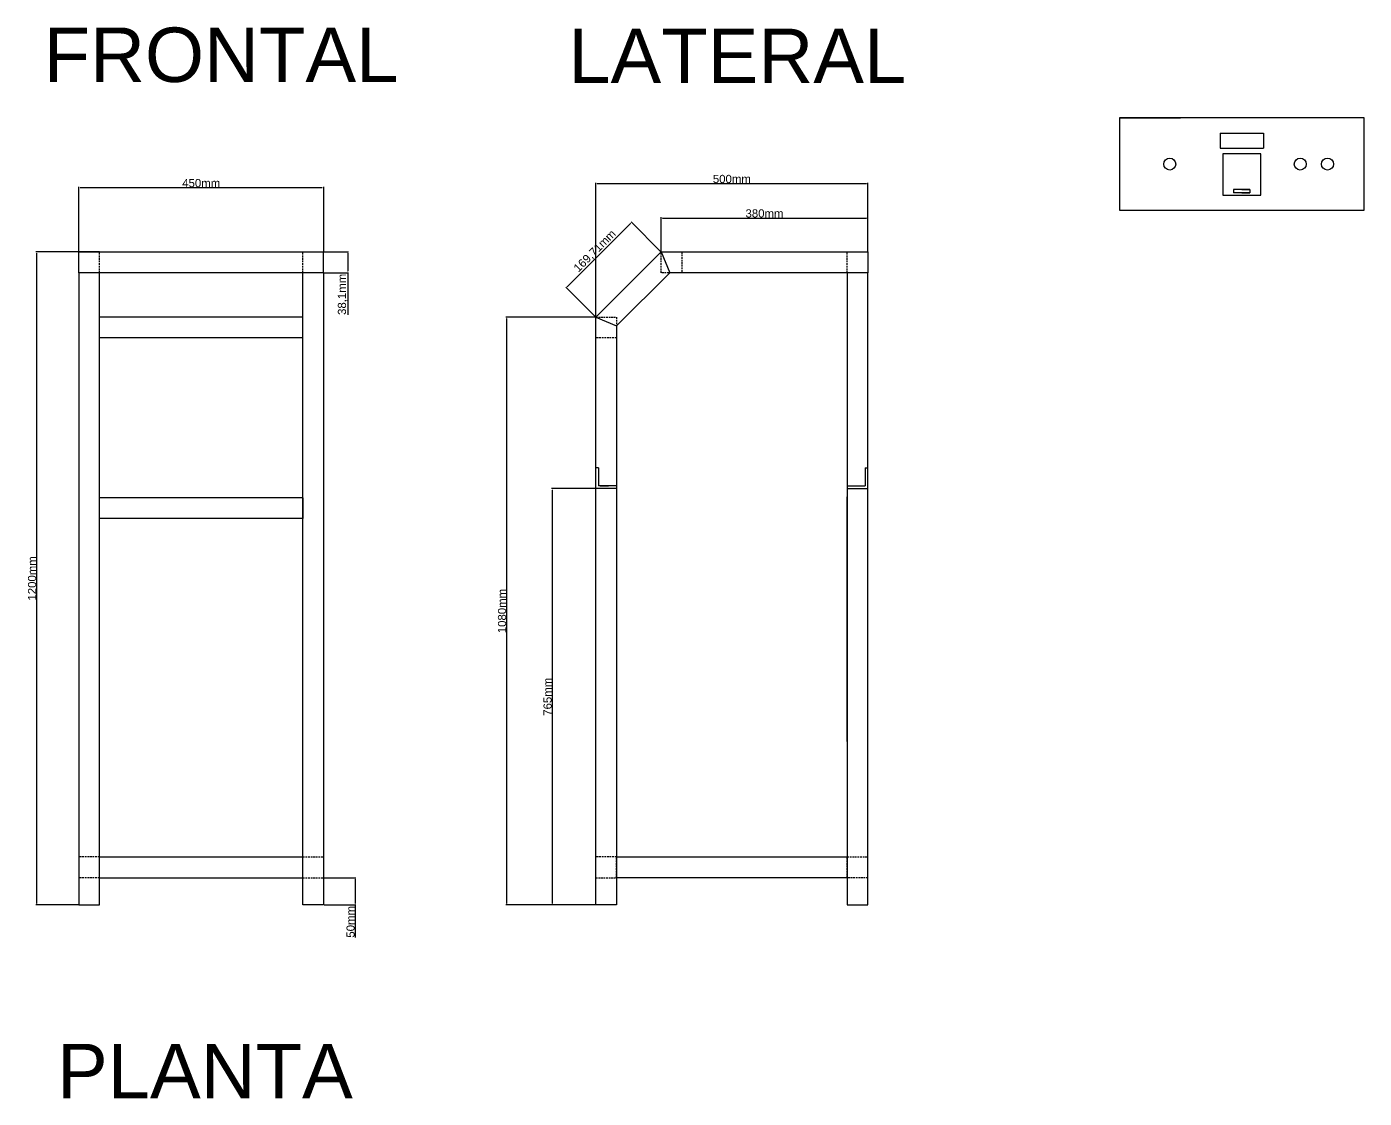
# Model space of a CAD drawing. Header units: centimetres. Extents: x -4347 to 28631, y 41590 to 109107.
# Drawn here: x 8804 to 11262, y 46330 to 48299 of the extents above; entities that cross this region are included whole.
import ezdxf

# ---------------------------------------------------------------- set-up
doc = ezdxf.new("R2010")
doc.units = ezdxf.units.CM
doc.header["$LTSCALE"] = 0.5
doc.linetypes.add('DASHED2', pattern=[9.525, 6.35, -3.175])
doc.styles.get("Standard").update_dxf_attribs({"font": 'arial.ttf'})
doc.dimstyles.new('ISO-25', dxfattribs={"dimtxt": 15, "dimasz": 2.5, "dimexe": 1.25, "dimexo": 0.625, "dimtad": 1, "dimtxsty": 'Standard', "dimcen": 2.5, "dimclrd": 1, "dimclre": 1, "dimadec": 0, "dimazin": 0, "dimtfac": 1, "dimtmove": 0, "dimatfit": 3, "dimfxl": 1, "dimarcsym": 0})

# ---------------------------------------------------------------- blocks, each defined once
blk = doc.blocks.new('*D184')
at = {"color": 1, "lineweight": -2, "transparency": 16777216}
for p, q in [((8899.1, 47884.9), (8821.1, 47884.9)), ((8822.3, 47882.4), (8822.3, 46687.4)), ((8899.1, 46684.9), (8821.1, 46684.9))]:
    blk.add_line(p, q, dxfattribs=at)
at = {"color": 1, "transparency": 16777216}
for points in [[(8821.9, 47882.4), (8822.8, 47882.4), (8822.3, 47884.9)], [(8821.9, 46687.4), (8822.8, 46687.4), (8822.3, 46684.9)]]:
    blk.add_solid(points, dxfattribs=at)
at = {"layer": 'Defpoints', "color": 0, "transparency": 16777216}
for p in [(8899.8, 47884.9), (8822.3, 46684.9), (8899.8, 46684.9)]:
    blk.add_point(p, dxfattribs=at)
at = {"color": 0, "transparency": 16777216, "insert": (8814.1, 47284.9), "char_height": 15, "attachment_point": 5, "rotation": 90}
blk.add_mtext('1200mm', dxfattribs=at)
blk = doc.blocks.new('*D185')
at = {"color": 1, "lineweight": -2, "transparency": 16777216}
for p, q in [((8899.8, 47885.5), (8899.8, 48004.3)), ((8902.3, 48003.1), (9347.3, 48003.1)), ((9349.8, 47885.5), (9349.8, 48004.3))]:
    blk.add_line(p, q, dxfattribs=at)
at = {"color": 1, "transparency": 16777216}
for points in [[(8902.3, 48003.5), (8902.3, 48002.7), (8899.8, 48003.1)], [(9347.3, 48003.5), (9347.3, 48002.7), (9349.8, 48003.1)]]:
    blk.add_solid(points, dxfattribs=at)
at = {"layer": 'Defpoints', "color": 0, "transparency": 16777216}
for p in [(9349.8, 48003.1), (8899.8, 47884.9), (9349.8, 47884.9)]:
    blk.add_point(p, dxfattribs=at)
at = {"color": 0, "transparency": 16777216, "insert": (9124.8, 48011.4), "char_height": 15, "attachment_point": 5}
blk.add_mtext('450mm', dxfattribs=at)
blk = doc.blocks.new('*D186')
at = {"color": 1, "lineweight": -2, "transparency": 16777216}
for p, q in [((9849.8, 47765.5), (9849.8, 48012)), ((9852.3, 48010.8), (10347.3, 48010.8)), ((10349.8, 47885.5), (10349.8, 48012))]:
    blk.add_line(p, q, dxfattribs=at)
at = {"color": 1, "transparency": 16777216}
for points in [[(9852.3, 48011.2), (9852.3, 48010.3), (9849.8, 48010.8)], [(10347.3, 48011.2), (10347.3, 48010.3), (10349.8, 48010.8)]]:
    blk.add_solid(points, dxfattribs=at)
at = {"layer": 'Defpoints', "color": 0, "transparency": 16777216}
for p in [(10349.8, 48010.8), (10349.8, 47884.9), (9849.8, 47764.9)]:
    blk.add_point(p, dxfattribs=at)
at = {"color": 0, "transparency": 16777216, "insert": (10099.8, 48019), "char_height": 15, "attachment_point": 5}
blk.add_mtext('500mm', dxfattribs=at)
blk = doc.blocks.new('*D189')
at = {"color": 1, "lineweight": -2, "transparency": 16777216}
for p, q in [((9350.4, 47884.9), (9395.6, 47884.9)), ((9394.4, 47882.4), (9394.4, 47849.3)), ((9350.4, 47846.8), (9395.6, 47846.8)), ((9394.4, 47846.8), (9394.4, 47769.6))]:
    blk.add_line(p, q, dxfattribs=at)
at = {"color": 1, "transparency": 16777216}
for points in [[(9394, 47882.4), (9394.8, 47882.4), (9394.4, 47884.9)], [(9394, 47849.3), (9394.8, 47849.3), (9394.4, 47846.8)]]:
    blk.add_solid(points, dxfattribs=at)
at = {"layer": 'Defpoints', "color": 0, "transparency": 16777216}
for p in [(9349.8, 47884.9), (9349.8, 47846.8), (9394.4, 47846.8)]:
    blk.add_point(p, dxfattribs=at)
at = {"color": 0, "transparency": 16777216, "insert": (9384.7, 47807), "char_height": 15, "attachment_point": 5, "rotation": 90}
blk.add_mtext('38,1mm', dxfattribs=at)
blk = doc.blocks.new('*D190')
at = {"color": 1, "lineweight": -2, "transparency": 16777216}
for p, q in [((9350.4, 46734.9), (9408.8, 46734.9)), ((9407.5, 46732.4), (9407.5, 46687.4)), ((9350.4, 46684.9), (9408.8, 46684.9)), ((9407.5, 46684.9), (9407.5, 46625.2))]:
    blk.add_line(p, q, dxfattribs=at)
at = {"color": 1, "transparency": 16777216}
for points in [[(9407.1, 46732.4), (9408, 46732.4), (9407.5, 46734.9)], [(9407.1, 46687.4), (9408, 46687.4), (9407.5, 46684.9)]]:
    blk.add_solid(points, dxfattribs=at)
at = {"layer": 'Defpoints', "color": 0, "transparency": 16777216}
for p in [(9349.8, 46734.9), (9349.8, 46684.9), (9407.5, 46684.9)]:
    blk.add_point(p, dxfattribs=at)
at = {"color": 0, "transparency": 16777216, "insert": (9399.3, 46653.8), "char_height": 15, "attachment_point": 5, "rotation": 90}
blk.add_mtext('50mm', dxfattribs=at)
blk = doc.blocks.new('*D191')
at = {"color": 1, "lineweight": -2, "transparency": 16777216}
for p, q in [((9849.1, 47449.9), (9768.4, 47449.9)), ((9769.6, 47447.4), (9769.6, 46687.4)), ((9849.1, 46684.9), (9768.4, 46684.9))]:
    blk.add_line(p, q, dxfattribs=at)
at = {"color": 1, "transparency": 16777216}
for points in [[(9769.2, 47447.4), (9770, 47447.4), (9769.6, 47449.9)], [(9769.2, 46687.4), (9770, 46687.4), (9769.6, 46684.9)]]:
    blk.add_solid(points, dxfattribs=at)
at = {"layer": 'Defpoints', "color": 0, "transparency": 16777216}
for p in [(9849.8, 47449.9), (9769.6, 46684.9), (9849.8, 46684.9)]:
    blk.add_point(p, dxfattribs=at)
at = {"color": 0, "transparency": 16777216, "insert": (9761.3, 47067.4), "char_height": 15, "attachment_point": 5, "rotation": 90}
blk.add_mtext('765mm', dxfattribs=at)
blk = doc.blocks.new('*D233')
at = {"color": 1, "lineweight": -2, "transparency": 16777216}
for p, q in [((9849.1, 47764.9), (9684.6, 47764.9)), ((9685.9, 47762.4), (9685.9, 46687.4)), ((9849.1, 46684.9), (9684.6, 46684.9))]:
    blk.add_line(p, q, dxfattribs=at)
at = {"color": 1, "transparency": 16777216}
for points in [[(9685.5, 47762.4), (9686.3, 47762.4), (9685.9, 47764.9)], [(9685.5, 46687.4), (9686.3, 46687.4), (9685.9, 46684.9)]]:
    blk.add_solid(points, dxfattribs=at)
at = {"layer": 'Defpoints', "color": 0, "transparency": 16777216}
for p in [(9849.8, 47764.9), (9685.9, 46684.9), (9849.8, 46684.9)]:
    blk.add_point(p, dxfattribs=at)
at = {"color": 0, "transparency": 16777216, "insert": (9677.6, 47224.9), "char_height": 15, "attachment_point": 5, "rotation": 90}
blk.add_mtext('1080mm', dxfattribs=at)
blk = doc.blocks.new('*D254')
at = {"color": 1, "lineweight": -2, "transparency": 16777216}
for p, q in [((9969.8, 47885.5), (9969.8, 47948.6)), ((10349.8, 47885.5), (10349.8, 47948.6)), ((9972.3, 47947.3), (10347.3, 47947.3))]:
    blk.add_line(p, q, dxfattribs=at)
at = {"color": 1, "transparency": 16777216}
for points in [[(9972.3, 47947.7), (9972.3, 47946.9), (9969.8, 47947.3)], [(10347.3, 47947.7), (10347.3, 47946.9), (10349.8, 47947.3)]]:
    blk.add_solid(points, dxfattribs=at)
at = {"layer": 'Defpoints', "color": 0, "transparency": 16777216}
for p in [(10349.8, 47947.3), (9969.8, 47884.9), (10349.8, 47884.9)]:
    blk.add_point(p, dxfattribs=at)
at = {"color": 0, "transparency": 16777216, "insert": (10159.8, 47955.6), "char_height": 15, "attachment_point": 5}
blk.add_mtext('380mm', dxfattribs=at)
blk = doc.blocks.new('*D255')
at = {"color": 1, "lineweight": -2, "transparency": 16777216}
for p, q in [((9797.1, 47821.1), (9913.6, 47937.5)), ((9969.3, 47885.4), (9914.5, 47940.2)), ((9849.3, 47765.4), (9794.5, 47820.2))]:
    blk.add_line(p, q, dxfattribs=at)
at = {"color": 1, "transparency": 16777216}
for points in [[(9913.3, 47937.8), (9913.9, 47937.2), (9915.4, 47939.3)], [(9796.9, 47821.4), (9797.4, 47820.8), (9795.4, 47819.3)]]:
    blk.add_solid(points, dxfattribs=at)
at = {"layer": 'Defpoints', "color": 0, "transparency": 16777216}
for p in [(9915.4, 47939.3), (9969.8, 47884.9), (9849.8, 47764.9)]:
    blk.add_point(p, dxfattribs=at)
at = {"color": 0, "transparency": 16777216, "insert": (9848.6, 47886.1), "char_height": 15, "attachment_point": 5, "rotation": 45}
blk.add_mtext('169,71mm', dxfattribs=at)

msp = doc.modelspace()

# ---------------------------------------------------------------- linework, layer by layer
for p, q in [((10811.8, 48131.337), (10811.8, 47961.627)), ((11261.8, 48131.337), (10811.8, 48131.337)), ((11036.8, 48131.337), (10811.8, 48131.337)), ((10811.8, 48131.337), (10924.3, 48131.337)), ((11261.8, 47961.627), (11261.8, 48131.337)), ((10996.8, 48103.482), (11076.8, 48103.482)), ((10996.8, 48103.482), (10996.8, 48075.482)), ((11076.8, 48103.482), (11076.8, 48075.482)), ((10996.8, 48075.482), (11076.8, 48075.482)), ((11001.8, 48065.482), (11001.8, 47989.482)), ((11071.8, 48065.482), (11001.8, 48065.482)), ((11071.8, 47989.482), (11071.8, 48065.482)), ((11036.8, 47999.482), (11021.8, 47999.482)), ((11021.8, 47999.482), (11021.8, 47993.482)), ((11036.8, 47999.482), (11051.8, 47999.482)), ((11051.8, 47999.482), (11036.8, 47999.482)), ((11051.8, 47999.482), (11051.8, 47993.482)), ((11001.8, 47989.482), (11071.8, 47989.482)), ((11036.8, 47993.482), (11021.8, 47993.482)), ((11036.8, 47993.482), (11051.8, 47993.482)), ((11051.8, 47993.482), (11036.8, 47993.482)), ((10811.8, 47961.627), (11261.8, 47961.627)), ((8937.868, 47884.919), (8899.768, 47884.919)), ((8899.768, 47884.919), (9349.768, 47884.919)), ((8899.768, 47846.819), (8899.768, 47884.919)), ((9311.668, 47884.919), (9349.768, 47884.919)), ((9349.768, 47846.819), (9349.768, 47884.919)), ((9849.768, 47764.919), (9969.768, 47884.919)), ((9969.768, 47884.919), (10349.768, 47884.919)), ((9969.768, 47884.919), (9985.55, 47846.819)), ((10349.768, 47884.919), (10349.768, 47846.819)), ((9349.768, 47846.819), (8899.768, 47846.819)), ((8899.768, 47846.819), (8899.768, 46684.919)), ((8937.868, 46684.919), (8937.868, 47846.819)), ((9311.668, 47846.819), (9271.668, 47846.819)), ((9311.668, 46684.919), (9311.668, 47846.819)), ((9349.768, 47846.819), (9349.768, 46684.919)), ((9887.868, 47749.138), (9985.55, 47846.819)), ((10349.768, 47846.819), (9985.55, 47846.819)), ((10349.768, 47846.819), (10311.668, 47846.819)), ((10311.668, 47846.819), (10311.668, 46684.919)), ((10349.768, 46684.919), (10349.768, 47846.819)), ((9311.668, 47764.919), (8937.868, 47764.919)), ((9849.768, 46684.919), (9849.768, 47764.919)), ((9849.768, 47764.919), (9887.868, 47749.138)), ((9311.668, 47726.819), (8937.868, 47726.819)), ((9887.868, 47749.138), (9887.868, 46684.919)), ((9854.768, 47488.019), (9849.768, 47488.019)), ((9854.768, 47488.019), (9854.768, 47454.919)), ((10344.768, 47488.019), (10344.768, 47454.919)), ((10344.768, 47488.019), (10349.768, 47488.019)), ((9854.768, 47480.319), (9854.768, 47454.919)), ((10344.768, 47480.319), (10344.768, 47454.919)), ((10349.768, 47458.319), (10349.768, 47480.319)), ((10349.768, 47434.919), (10349.768, 47456.919)), ((9311.668, 47433.019), (8937.868, 47433.019)), ((9311.668, 47433.019), (9311.668, 47394.919)), ((9887.868, 47449.919), (9849.768, 47449.919)), ((9887.868, 47454.919), (9854.768, 47454.919)), ((9857.868, 47454.919), (9872.868, 47454.919)), ((9887.868, 47454.919), (9887.868, 47449.919)), ((10311.668, 47454.919), (10344.768, 47454.919)), ((10311.668, 47449.919), (10349.768, 47449.919)), ((10311.668, 46984.919), (10311.668, 47434.919)), ((9311.668, 47394.919), (8937.868, 47394.919)), ((8937.868, 46773.019), (9311.668, 46773.019)), ((9887.868, 46773.019), (10311.668, 46773.019)), ((8937.868, 46734.919), (9311.668, 46734.919)), ((10311.668, 46734.919), (9887.868, 46734.919)), ((8899.768, 46684.919), (8937.868, 46684.919)), ((9349.768, 46684.919), (9311.668, 46684.919)), ((9887.868, 46684.919), (9849.768, 46684.919)), ((10311.668, 46684.919), (10349.768, 46684.919))]:
    msp.add_line(p, q)
at = {"linetype": 'DASHED2'}
for p, q in [((8937.868, 47846.819), (8937.868, 47884.919)), ((9311.668, 47846.819), (9311.668, 47884.919)), ((9969.768, 47884.919), (10007.868, 47884.919)), ((9969.768, 47846.819), (9969.768, 47884.919)), ((10007.868, 47884.919), (10007.868, 47846.819)), ((10311.668, 47846.819), (10311.668, 47884.919)), ((10007.868, 47846.819), (9969.768, 47846.819)), ((9849.768, 47764.919), (9887.868, 47764.919)), ((9849.768, 47726.819), (9849.768, 47764.919)), ((9887.868, 47764.919), (9887.868, 47726.819)), ((9887.868, 47726.819), (9849.768, 47726.819)), ((8937.868, 46773.019), (8899.768, 46773.019)), ((9311.668, 46773.019), (9349.768, 46773.019)), ((9887.868, 46773.019), (9849.768, 46773.019)), ((9887.868, 46734.919), (9887.868, 46773.019)), ((10311.668, 46734.919), (10311.668, 46773.019)), ((10311.668, 46773.019), (10349.768, 46773.019)), ((10311.668, 46773.019), (10311.668, 46734.919)), ((8937.868, 46734.919), (8899.768, 46734.919)), ((9311.668, 46734.919), (9349.768, 46734.919)), ((9849.768, 46734.919), (9887.868, 46734.919)), ((10349.768, 46734.919), (10311.668, 46734.919))]:
    msp.add_line(p, q, dxfattribs=at)
for centre in [(10904.3, 48046.482), (11144.3, 48046.482), (11194.3, 48046.482)]:
    msp.add_circle(centre, 11)

# ---------------------------------------------------------------- texts
at = {"char_height": 100, "attachment_point": 1}
for s, insert in [('FRONTAL', (8835.244, 48297.309)), ('LATERAL', (9799.24, 48295.223)), ('PLANTA', (8859.822, 46429.554))]:
    msp.add_mtext_dynamic_manual_height_columns(s, width=876.24188, gutter_width=12.5, heights=[0], dxfattribs=dict(at, insert=insert))

# ---------------------------------------------------------------- dimensions: what is measured, and where the dimension line sits
for base, p1, p2, picture, middle in [((9349.768, 48003.069), (8899.768, 47884.919), (9349.768, 47884.919), '*D185', (9124.768, 48011.353)), ((10349.768, 48010.756), (9849.768, 47764.919), (10349.768, 47884.919), '*D186', (10099.768, 48019.039)), ((10349.768, 47947.302), (9969.768, 47884.919), (10349.768, 47884.919), '*D254', (10159.768, 47955.59))]:
    dim = msp.add_linear_dim(base=base, p1=p1, p2=p2, dimstyle='ISO-25', override={"dimpost": 'mm'})
    dim.commit()
    dim.dimension.update_dxf_attribs({"geometry": picture, "text_midpoint": middle})
dim = msp.add_aligned_dim(p1=(9849.768, 47764.919), p2=(9969.768, 47884.919), distance=76.917, dimstyle='ISO-25', override={"dimpost": 'mm'})
dim.commit()
dim.dimension.update_dxf_attribs({"geometry": '*D255', "text_midpoint": (9848.563, 47886.124)})
for base, p1, p2, picture, middle in [((8822.346, 46684.919), (8899.768, 47884.919), (8899.768, 46684.919), '*D184', (8814.062, 47284.919)), ((9394.374, 47846.819), (9349.768, 47884.919), (9349.768, 47846.819), '*D189', (9384.735, 47806.961)), ((9685.886, 46684.919), (9849.768, 47764.919), (9849.768, 46684.919), '*D233', (9677.602, 47224.919)), ((9769.62, 46684.919), (9849.768, 47449.919), (9849.768, 46684.919), '*D191', (9761.336, 47067.419)), ((9407.547, 46684.919), (9349.768, 46734.919), (9349.768, 46684.919), '*D190', (9399.264, 46653.794))]:
    dim = msp.add_linear_dim(base=base, p1=p1, p2=p2, angle=90, dimstyle='ISO-25', override={"dimpost": 'mm'})
    dim.commit()
    dim.dimension.update_dxf_attribs({"geometry": picture, "text_midpoint": middle})

doc.saveas('drawing.dxf')
